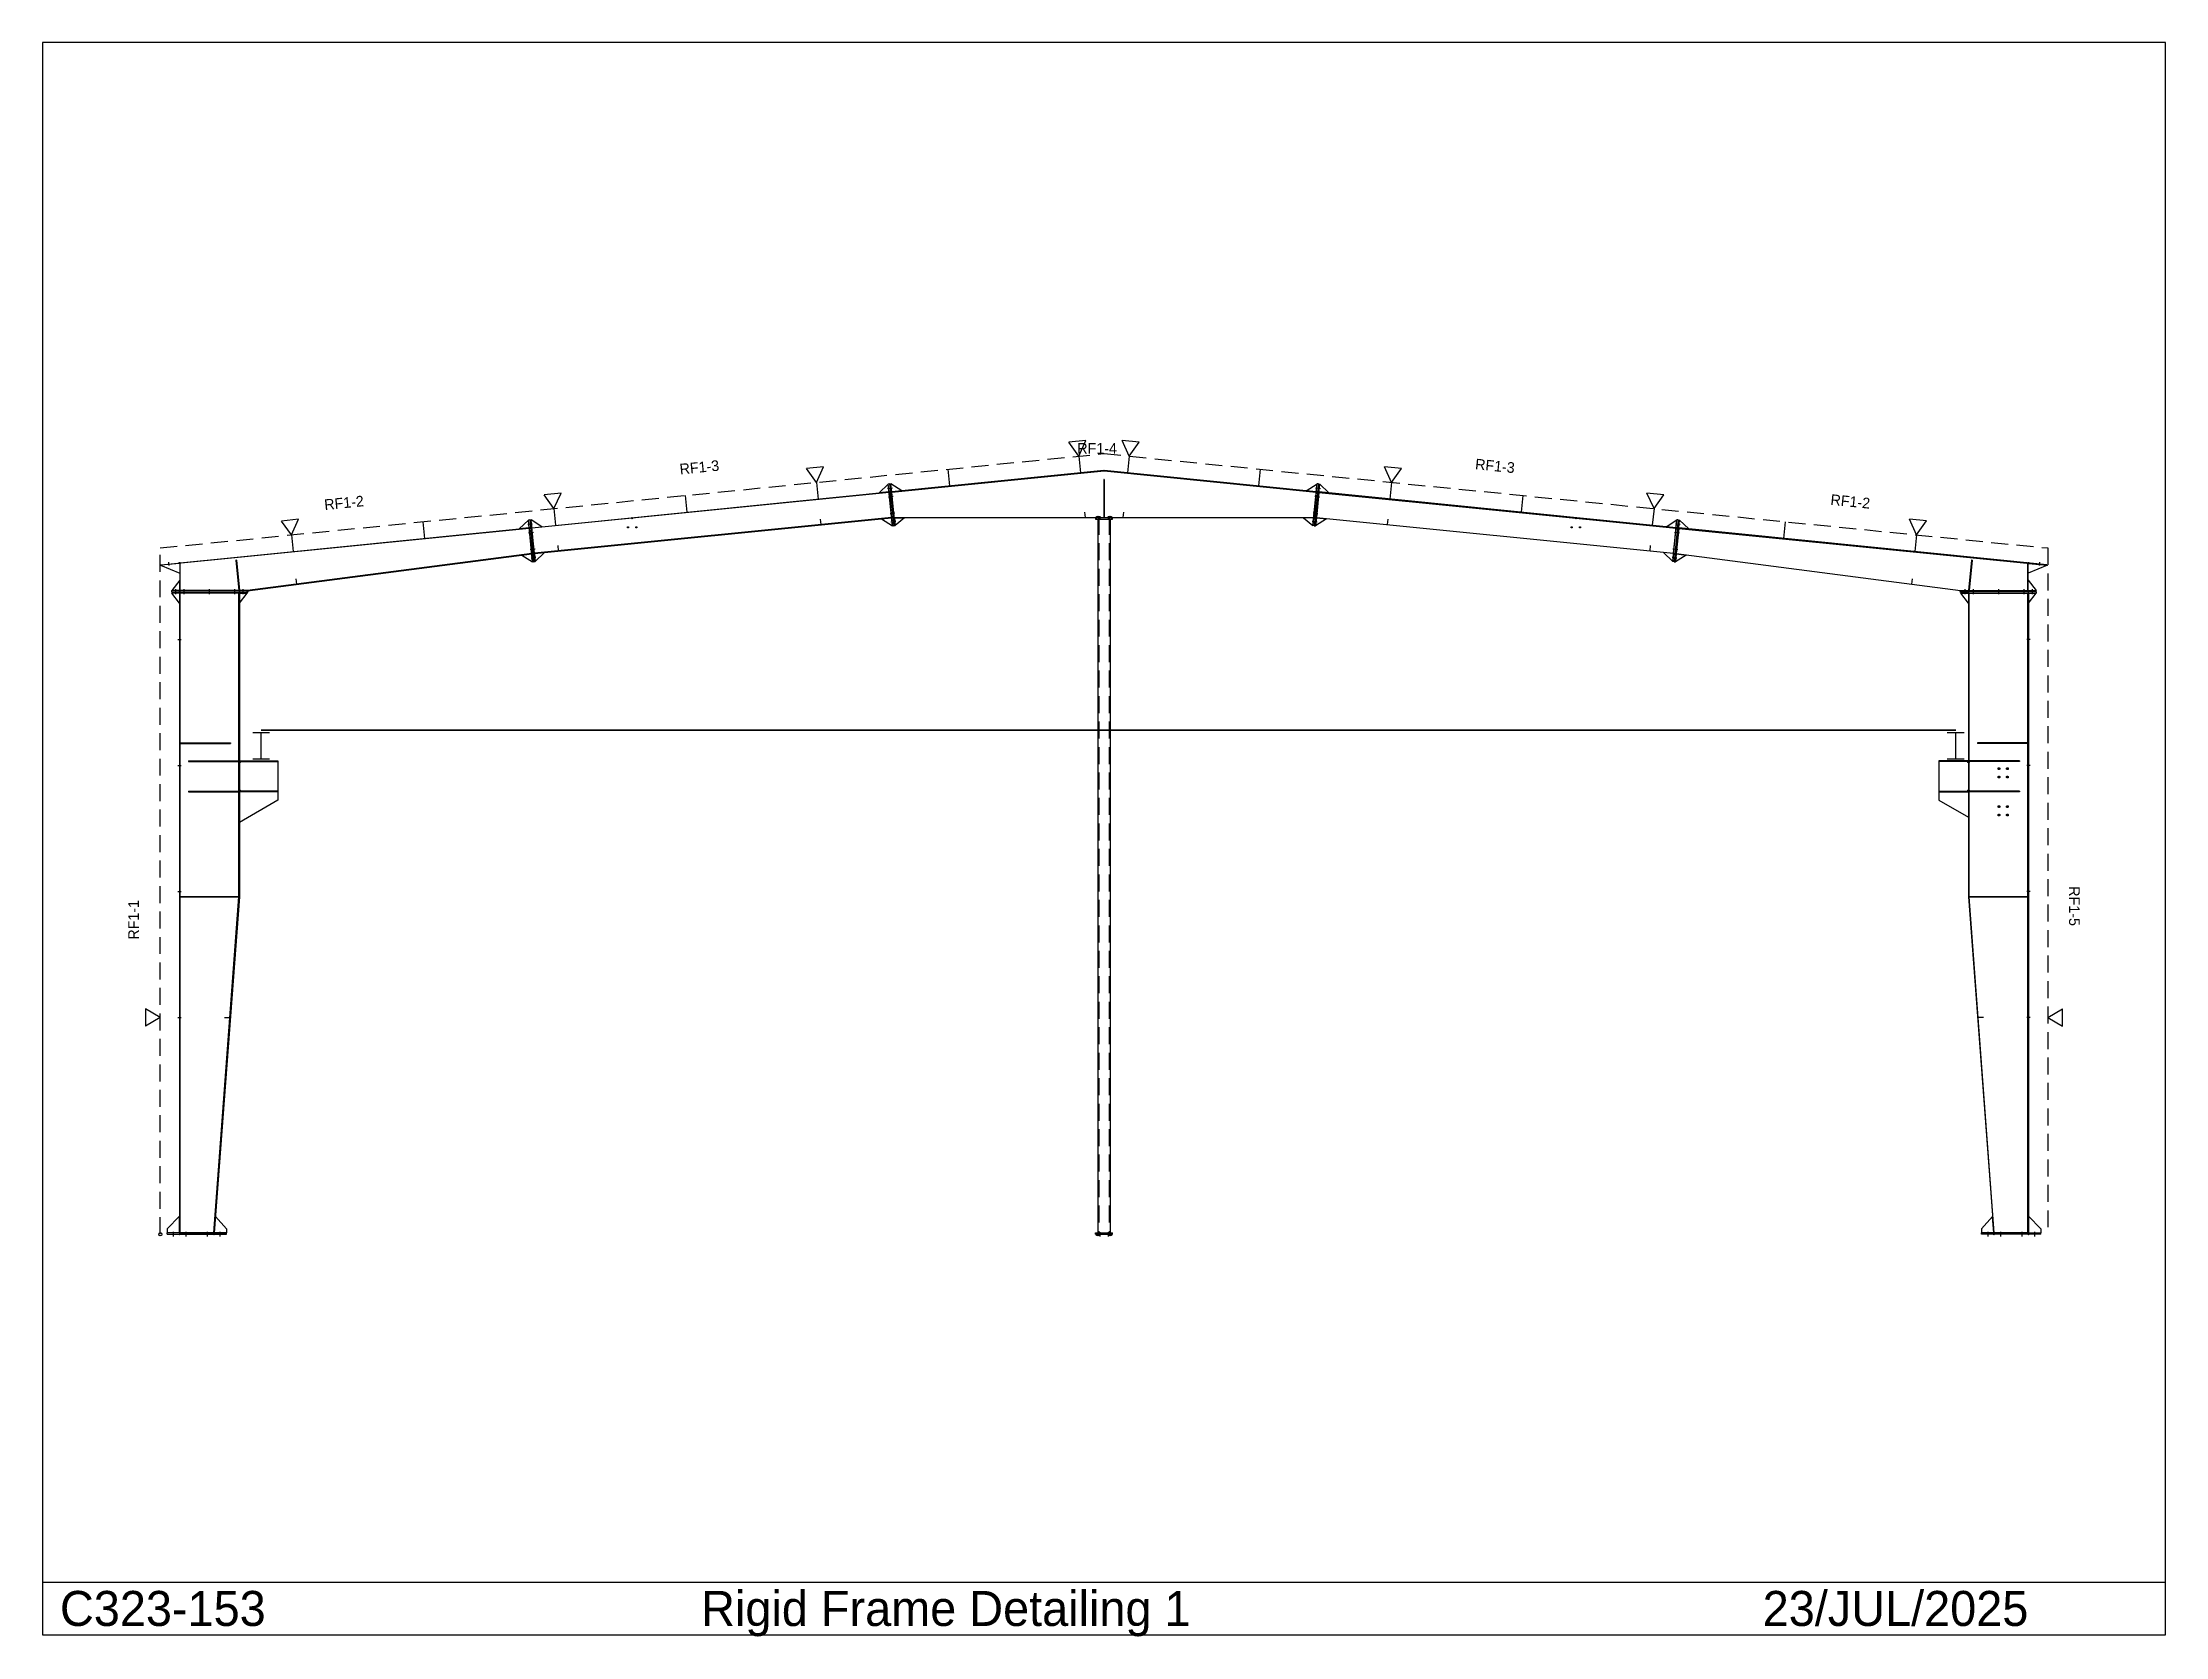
# Model space of a CAD drawing. Extents: x -1403 to 23873, y -4790 to 14189.
import ezdxf

# ---------------------------------------------------------------- set-up
doc = ezdxf.new("R2010")
doc.units = 0
doc.linetypes.add('CONTIN', pattern=[0])
doc.linetypes.add('DASHED', pattern=[303.3, 202.2, -101.1])
doc.layers.get('0').update_dxf_attribs({"linetype": 'CONTIN'})
for name, color, linetype in [('1', 7, 'CONTIN'), ('16', 7, 'CONTIN'), ('17', 7, 'CONTIN'), ('3', 7, 'CONTIN'), ('5', 5, 'DASHED'), ('8', 5, 'DASHED')]:
    doc.layers.add(name, color=color, linetype=linetype)

msp = doc.modelspace()

# ---------------------------------------------------------------- linework, layer by layer
for p, q in [((23872.9, 14188.517), (-1402.9, 14188.517)), ((-1402.9, 14188.517), (-1402.9, -4768.333)), ((23872.9, -4768.333), (23872.9, 14188.517)), ((-1402.9, -4142.757), (23872.9, -4142.757)), ((-1402.9, -4768.333), (23872.9, -4768.333))]:
    msp.add_line(p, q)
at = {"layer": '1'}
for p, q in [((8556.821, 8824.685), (8666.773, 8931.154)), ((8659.111, 8880.139), (8716.227, 8885.85)), ((8659.111, 8880.139), (8716.227, 8885.85)), ((8682.694, 8932.746), (8666.773, 8931.154)), ((8716.525, 8433.635), (8666.773, 8931.154)), ((8666.773, 8931.154), (8666.773, 8931.154)), ((8676.227, 8836.625), (8666.773, 8931.154)), ((8682.694, 8932.746), (8698.614, 8934.338)), ((8682.694, 8932.746), (8732.446, 8435.227)), ((8682.694, 8932.746), (8732.446, 8435.227)), ((8748.366, 8436.819), (8698.614, 8934.338)), ((8827.472, 8851.749), (8698.614, 8934.338)), ((8698.614, 8934.338), (8698.614, 8934.338)), ((8708.067, 8839.81), (8698.614, 8934.338)), ((11234.503, 9092.452), (8708.067, 8839.81)), ((8708.067, 8839.81), (8827.472, 8851.749)), ((8708.565, 8834.834), (11235, 9087.478)), ((8708.565, 8834.834), (11235, 9087.478)), ((11232, 8984.73), (11232, 8534.73)), ((11238, 8984.73), (11232, 8984.73)), ((11232, 8984.73), (11232, 8534.73)), ((11238, 8984.73), (11232, 8984.73)), ((11235, 9087.478), (11234.503, 9092.452)), ((11235, 9087.478), (11235.498, 9092.452)), ((11235, 9087.478), (13761.4, 8834.837)), ((11235, 9087.478), (13761.4, 8834.837)), ((13761.897, 8839.812), (11235.498, 9092.452)), ((11238, 8984.73), (11238, 8534.73)), ((11238, 8984.73), (11238, 8534.73)), ((13642.492, 8851.753), (13771.35, 8934.342)), ((13761.897, 8839.812), (13642.492, 8851.753)), ((13721.6, 8436.82), (13771.35, 8934.342)), ((13787.27, 8932.749), (13737.52, 8435.229)), ((13787.27, 8932.749), (13737.52, 8435.229)), ((13753.439, 8433.637), (13803.189, 8931.157)), ((13753.737, 8885.853), (13810.853, 8880.142)), ((13753.737, 8885.853), (13810.853, 8880.142)), ((13761.897, 8839.812), (13771.35, 8934.342)), ((13787.27, 8932.749), (13771.35, 8934.342)), ((13771.35, 8934.342), (13771.35, 8934.342)), ((13787.27, 8932.749), (13803.189, 8931.157)), ((13793.737, 8836.628), (13803.189, 8931.157)), ((13913.143, 8824.688), (13803.189, 8931.157)), ((13803.189, 8931.157), (13803.189, 8931.157)), ((4424.333, 8411.436), (8676.227, 8836.625)), ((8676.724, 8831.65), (4424.831, 8406.46)), ((8676.724, 8831.65), (4424.831, 8406.46)), ((8676.227, 8836.625), (8556.821, 8824.685)), ((8669.062, 8780.635), (8726.178, 8786.347)), ((8669.062, 8780.635), (8726.178, 8786.347)), ((8676.724, 8831.65), (8676.227, 8836.625)), ((8676.724, 8831.65), (8706.574, 8533.139)), ((8708.565, 8834.834), (8708.067, 8839.81)), ((8738.575, 8534.73), (8708.565, 8834.834)), ((13761.4, 8834.837), (13731.39, 8534.73)), ((13743.787, 8786.349), (13800.903, 8780.638)), ((13743.787, 8786.349), (13800.903, 8780.638)), ((13761.4, 8834.837), (13761.897, 8839.812)), ((13793.24, 8831.653), (13763.389, 8533.142)), ((13793.24, 8831.653), (13793.737, 8836.628)), ((13793.24, 8831.653), (18045.135, 8406.464)), ((13793.24, 8831.653), (18045.135, 8406.464)), ((18045.633, 8411.439), (13793.737, 8836.628)), ((13793.737, 8836.628), (13913.143, 8824.688)), ((10, 7970.002), (4392.492, 8408.251)), ((4392.989, 8403.276), (10.498, 7965.027)), ((4392.989, 8403.276), (236, 7987.578)), ((4273.087, 8396.311), (4383.039, 8502.78)), ((4392.492, 8408.251), (4273.087, 8396.311)), ((4375.377, 8451.765), (4432.492, 8457.476)), ((4375.377, 8451.765), (4432.492, 8457.476)), ((4398.959, 8504.372), (4383.039, 8502.78)), ((4432.791, 8005.261), (4383.039, 8502.78)), ((4383.039, 8502.78), (4383.039, 8502.78)), ((4392.492, 8408.251), (4383.039, 8502.78)), ((4385.328, 8352.262), (4442.443, 8357.973)), ((4385.328, 8352.262), (4442.443, 8357.973)), ((4392.989, 8403.276), (4392.492, 8408.251)), ((4392.989, 8403.276), (4422.887, 8104.298)), ((4398.959, 8504.372), (4414.88, 8505.965)), ((4398.959, 8504.372), (4448.712, 8006.853)), ((4398.959, 8504.372), (4448.712, 8006.853)), ((4464.632, 8008.445), (4414.88, 8505.965)), ((4543.737, 8423.376), (4414.88, 8505.965)), ((4414.88, 8505.965), (4414.88, 8505.965)), ((4424.333, 8411.436), (4414.88, 8505.965)), ((4424.333, 8411.436), (4543.737, 8423.376)), ((4424.831, 8406.46), (4424.333, 8411.436)), ((4454.682, 8107.949), (4424.831, 8406.46)), ((8706.574, 8533.139), (4454.682, 8107.949)), ((8706.574, 8533.139), (4454.682, 8107.949)), ((4455.18, 8102.974), (8707.072, 8528.164)), ((8707.072, 8528.164), (8587.668, 8516.224)), ((8587.668, 8516.224), (8716.525, 8433.635)), ((8688.963, 8581.627), (8746.078, 8587.339)), ((8688.963, 8581.627), (8746.078, 8587.339)), ((8698.913, 8482.124), (8756.029, 8487.835)), ((8698.913, 8482.124), (8756.029, 8487.835)), ((8706.574, 8533.139), (8707.072, 8528.164)), ((8707.072, 8528.164), (8716.525, 8433.635)), ((8732.446, 8435.227), (8716.525, 8433.635)), ((8716.525, 8433.635), (8716.525, 8433.635)), ((8732.446, 8435.227), (8748.366, 8436.819)), ((8738.575, 8534.73), (13731.39, 8534.73)), ((8739.075, 8534.73), (13730.889, 8534.73)), ((8739.075, 8534.73), (8739.075, 8529.731)), ((13730.889, 8529.731), (8739.075, 8529.731)), ((8739.076, 8529.731), (8859.675, 8529.731)), ((8739.076, 8529.731), (8748.366, 8436.819)), ((8859.675, 8529.731), (8748.366, 8436.819)), ((8748.366, 8436.819), (8748.366, 8436.819)), ((11135, 8529.73), (11135, 8513.73)), ((11135, 8513.73), (11335, 8513.73)), ((11160, 8513.73), (11160, 16)), ((11238, 8534.73), (11232, 8534.73)), ((11238, 8534.73), (11232, 8534.73)), ((11310, 8513.73), (11310, 16)), ((11335, 8513.73), (11335, 8529.73)), ((13730.891, 8529.731), (13610.292, 8529.731)), ((13610.292, 8529.731), (13721.6, 8436.82)), ((13713.937, 8487.838), (13771.053, 8482.126)), ((13713.937, 8487.838), (13771.053, 8482.126)), ((13730.891, 8529.731), (13721.6, 8436.82)), ((13737.52, 8435.229), (13721.6, 8436.82)), ((13721.6, 8436.82), (13721.6, 8436.82)), ((13723.886, 8587.342), (13781.002, 8581.63)), ((13723.886, 8587.342), (13781.002, 8581.63)), ((13730.889, 8534.73), (13730.889, 8529.731)), ((13737.52, 8435.229), (13753.439, 8433.637)), ((13762.892, 8528.167), (13753.439, 8433.637)), ((13882.297, 8516.227), (13753.439, 8433.637)), ((13753.439, 8433.637), (13753.439, 8433.637)), ((13763.389, 8533.142), (13762.892, 8528.167)), ((18014.787, 8102.978), (13762.892, 8528.167)), ((13762.892, 8528.167), (13882.297, 8516.227)), ((13763.389, 8533.142), (18015.285, 8107.953)), ((13763.389, 8533.142), (18015.285, 8107.953)), ((17926.229, 8423.38), (18055.086, 8505.969)), ((18045.633, 8411.439), (17926.229, 8423.38)), ((18005.334, 8008.449), (18055.086, 8505.969)), ((18015.285, 8107.953), (18045.135, 8406.464)), ((18071.006, 8504.376), (18021.254, 8006.857)), ((18071.006, 8504.376), (18021.254, 8006.857)), ((18027.523, 8357.976), (18084.639, 8352.265)), ((18027.523, 8357.976), (18084.639, 8352.265)), ((18037.174, 8005.265), (18086.926, 8502.784)), ((18037.473, 8457.479), (18094.588, 8451.769)), ((18037.473, 8457.479), (18094.588, 8451.769)), ((18045.135, 8406.464), (18045.633, 8411.439)), ((18045.633, 8411.439), (18055.086, 8505.969)), ((18076.975, 8403.28), (18047.078, 8104.302)), ((18071.006, 8504.376), (18055.086, 8505.969)), ((18055.086, 8505.969), (18055.086, 8505.969)), ((18071.006, 8504.376), (18086.926, 8502.784)), ((18076.975, 8403.28), (18077.473, 8408.255)), ((18076.975, 8403.28), (22234, 7987.578)), ((18076.975, 8403.28), (22459.504, 7965.027)), ((18077.473, 8408.255), (18086.926, 8502.784)), ((22460, 7970.002), (18077.473, 8408.255)), ((18077.473, 8408.255), (18196.879, 8396.314)), ((18196.879, 8396.314), (18086.926, 8502.784)), ((18086.926, 8502.784), (18086.926, 8502.784)), ((4422.887, 8104.298), (1039, 7665.382)), ((4422.742, 8104.279), (1039, 7665.382)), ((1039.643, 7660.424), (4423.385, 8099.32)), ((4423.385, 8099.32), (4304.331, 8083.878)), ((4405.229, 8153.253), (4462.343, 8158.965)), ((4405.229, 8153.253), (4462.343, 8158.965)), ((4422.742, 8104.279), (4423.385, 8099.32)), ((4423.385, 8099.32), (4432.791, 8005.261)), ((4454.682, 8107.949), (4454.682, 8107.949)), ((4454.682, 8107.949), (4455.18, 8102.974)), ((4455.18, 8102.974), (4574.584, 8114.915)), ((4455.18, 8102.974), (4464.632, 8008.445)), ((4574.584, 8114.915), (4464.632, 8008.445)), ((18014.787, 8102.978), (17895.381, 8114.918)), ((17895.381, 8114.918), (18005.334, 8008.449)), ((18014.787, 8102.978), (18005.334, 8008.449)), ((18007.621, 8158.969), (18064.738, 8153.257)), ((18007.621, 8158.969), (18064.738, 8153.257)), ((18015.285, 8107.953), (18014.787, 8102.978)), ((18015.285, 8107.953), (18015.285, 8107.953)), ((18046.58, 8099.324), (18037.174, 8005.265)), ((18047.225, 8104.283), (18046.58, 8099.324)), ((21430.357, 7660.424), (18046.58, 8099.324)), ((18046.58, 8099.324), (18165.635, 8083.882)), ((18047.078, 8104.302), (21431, 7665.382)), ((18047.225, 8104.283), (21431, 7665.382)), ((231, 7987.078), (1, 7964.077)), ((1, 7964.077), (231, 7872.078)), ((10.498, 7965.027), (10, 7970.002)), ((236, 7987.078), (231, 7987.078)), ((231, 7987.078), (231, 7665.382)), ((236, 7665.382), (236, 7987.578)), ((236, 7665.382), (236, 7987.078)), ((906.163, 8023.894), (900.193, 8023.297)), ((906.163, 8023.894), (900.193, 8023.297)), ((900.193, 8023.297), (936.015, 7665.084)), ((900.193, 8023.297), (936.015, 7665.084)), ((906.163, 8023.894), (941.985, 7665.681)), ((906.163, 8023.894), (941.985, 7665.681)), ((4304.331, 8083.878), (4432.791, 8005.261)), ((4415.179, 8053.75), (4472.294, 8059.461)), ((4415.179, 8053.75), (4472.294, 8059.461)), ((4448.712, 8006.853), (4432.791, 8005.261)), ((4432.791, 8005.261), (4432.791, 8005.261)), ((4448.712, 8006.853), (4464.632, 8008.445)), ((4464.632, 8008.445), (4464.632, 8008.445)), ((17997.672, 8059.464), (18054.787, 8053.753)), ((17997.672, 8059.464), (18054.787, 8053.753)), ((18021.254, 8006.857), (18005.334, 8008.449)), ((18005.334, 8008.449), (18005.334, 8008.449)), ((18021.254, 8006.857), (18037.174, 8005.265)), ((18165.635, 8083.882), (18037.174, 8005.265)), ((18037.174, 8005.265), (18037.174, 8005.265)), ((21563.836, 8023.894), (21528.014, 7665.681)), ((21563.836, 8023.894), (21528.014, 7665.681)), ((21569.807, 8023.297), (21533.986, 7665.084)), ((21569.807, 8023.297), (21533.986, 7665.084)), ((21569.807, 8023.297), (21563.836, 8023.894)), ((21569.807, 8023.297), (21563.836, 8023.894)), ((22234, 7665.382), (22234, 7987.578)), ((22234, 7987.078), (22234, 7665.382)), ((22234, 7987.078), (22239, 7987.078)), ((22239, 7665.382), (22239, 7987.078)), ((22239, 7987.078), (22469, 7964.077)), ((22469, 7964.077), (22239, 7872.078)), ((22459.504, 7965.027), (22460, 7970.002)), ((231, 7785.382), (136, 7665.382)), ((1036, 7665.382), (136, 7665.382)), ((136, 7649.383), (136, 7665.382)), ((136, 7665.382), (136, 7665.382)), ((231, 7665.382), (136, 7665.382)), ((136, 7649.383), (1036, 7649.383)), ((136, 7649.383), (136, 7633.383)), ((136, 7649.383), (1036, 7649.383)), ((1036, 7633.383), (136, 7633.383)), ((230, 7513.383), (136, 7633.383)), ((136, 7633.383), (136, 7633.383)), ((230, 7633.383), (136, 7633.383)), ((186, 7620.683), (186, 7678.083)), ((186, 7620.683), (186, 7678.083)), ((236, 7633.383), (230, 7633.383)), ((230, 7633.383), (230, 16)), ((230, 7633.383), (230, 7513.383)), ((231, 7665.382), (231, 7785.382)), ((236, 7665.382), (231, 7665.382)), ((1039, 7665.382), (236, 7665.382)), ((936, 7633.383), (236, 7633.383)), ((236, 4016), (236, 7633.383)), ((236, 16), (236, 7633.383)), ((286, 7620.683), (286, 7678.083)), ((286, 7620.683), (286, 7678.083)), ((586, 7620.683), (586, 7678.083)), ((586, 7620.683), (586, 7678.083)), ((886, 7620.683), (886, 7678.083)), ((886, 7620.683), (886, 7678.083)), ((936, 4016), (936, 7633.383)), ((936, 7633.383), (936, 7633.383)), ((936, 4016), (936, 7633.383)), ((936, 7633.383), (942, 7633.383)), ((941.985, 7665.681), (936.015, 7665.084)), ((941.985, 7665.681), (936.015, 7665.084)), ((942, 7633.383), (942, 4016)), ((942, 7633.383), (942, 7513.383)), ((942, 7513.383), (1036, 7633.383)), ((942, 7633.383), (1036, 7633.383)), ((986, 7620.683), (986, 7678.083)), ((986, 7620.683), (986, 7678.083)), ((1036, 7649.383), (1036, 7665.382)), ((1036, 7649.383), (1036, 7633.383)), ((1036, 7633.383), (1036, 7633.383)), ((1039, 7665.382), (1039.643, 7660.424)), ((21431, 7665.382), (21430.357, 7660.424)), ((21431, 7665.382), (22234, 7665.382)), ((21434, 7649.383), (21434, 7665.382)), ((21434, 7665.382), (22334, 7665.382)), ((22334, 7649.383), (21434, 7649.383)), ((22334, 7649.383), (21434, 7649.383)), ((21434, 7649.383), (21434, 7633.383)), ((21434, 7633.383), (22334, 7633.383)), ((21528, 7513.383), (21434, 7633.383)), ((21434, 7633.383), (21434, 7633.383)), ((21528, 7633.383), (21434, 7633.383)), ((21484.002, 7678.083), (21484.002, 7620.683)), ((21484.002, 7678.083), (21484.002, 7620.683)), ((21534, 7633.383), (21528, 7633.383)), ((21528, 7633.383), (21528, 4016)), ((21528, 7633.383), (21528, 7513.383)), ((21533.986, 7665.084), (21528.014, 7665.681)), ((21533.986, 7665.084), (21528.014, 7665.681)), ((21534, 4016), (21534, 7633.383)), ((21534, 7633.383), (21534, 7633.383)), ((21534, 7633.383), (22234, 7633.383)), ((21534, 4016), (21534, 7633.383)), ((21584, 7678.083), (21584, 7620.683)), ((21584, 7678.083), (21584, 7620.683)), ((21884, 7678.083), (21884, 7620.683)), ((21884, 7678.083), (21884, 7620.683)), ((22184, 7678.083), (22184, 7620.683)), ((22184, 7678.083), (22184, 7620.683)), ((22234, 7665.382), (22239, 7665.382)), ((22234, 4016), (22234, 7633.383)), ((22234, 16), (22234, 7633.383)), ((22234, 7633.383), (22240, 7633.383)), ((22239, 7665.382), (22239, 7785.382)), ((22239, 7785.382), (22334, 7665.382)), ((22239, 7665.382), (22334, 7665.382)), ((22240, 7633.383), (22240, 16)), ((22240, 7633.383), (22240, 7513.383)), ((22240, 7513.383), (22334, 7633.383)), ((22240, 7633.383), (22334, 7633.383)), ((22284, 7678.083), (22284, 7620.683)), ((22284, 7678.083), (22284, 7620.683)), ((22334, 7649.383), (22334, 7665.382)), ((22334, 7665.382), (22334, 7665.382)), ((22334, 7649.383), (22334, 7633.383)), ((22334, 7633.383), (22334, 7633.383)), ((236, 5850), (836, 5850)), ((236, 5850), (236, 5844)), ((236, 5850), (836, 5850)), ((236, 5850), (236, 5844)), ((236, 5844), (836, 5844)), ((236, 5844), (836, 5844)), ((836, 5850), (836, 5844)), ((836, 5850), (836, 5844)), ((22234, 5850), (21634, 5850)), ((21634, 5850), (21634, 5844)), ((22234, 5850), (21634, 5850)), ((21634, 5850), (21634, 5844)), ((22234, 5844), (21634, 5844)), ((22234, 5844), (21634, 5844)), ((22234, 5850), (22234, 5844)), ((22234, 5850), (22234, 5844)), ((336, 5634), (936, 5634)), ((336, 5634), (336, 5628)), ((336, 5634), (936, 5634)), ((336, 5634), (336, 5628)), ((336, 5628), (936, 5628)), ((336, 5628), (936, 5628)), ((936, 5634), (936, 5628)), ((936, 5634), (936, 5628)), ((942, 5634), (1400, 5634)), ((942, 5634), (1400, 5634)), ((942, 5626), (1400, 5626)), ((942, 5626), (1400, 5626)), ((1400, 5634), (1400, 5268)), ((1400, 5634), (1400, 5268)), ((21528, 5634), (21175, 5634)), ((21175, 5634), (21175, 5268)), ((21528, 5634), (21175, 5634)), ((21175, 5634), (21175, 5268)), ((21528, 5626), (21175, 5626)), ((21528, 5626), (21175, 5626)), ((22134, 5634), (21534, 5634)), ((21534, 5634), (21534, 5628)), ((22134, 5634), (21534, 5634)), ((21534, 5634), (21534, 5628)), ((22134, 5628), (21534, 5628)), ((22134, 5628), (21534, 5628)), ((22134, 5634), (22134, 5628)), ((22134, 5634), (22134, 5628)), ((336, 5274), (936, 5274)), ((336, 5274), (336, 5268)), ((336, 5274), (936, 5274)), ((336, 5274), (336, 5268)), ((336, 5268), (936, 5268)), ((336, 5268), (936, 5268)), ((936, 5274), (936, 5268)), ((936, 5274), (936, 5268)), ((1400, 5276), (942, 5276)), ((1400, 5276), (942, 5276)), ((1400, 5268), (942, 5268)), ((1400, 5268), (942, 5268)), ((1400, 5168), (942, 4903.573)), ((1400, 5268), (1400, 5168)), ((21175, 5276), (21528, 5276)), ((21175, 5276), (21528, 5276)), ((21175, 5268), (21528, 5268)), ((21175, 5268), (21175, 5168)), ((21175, 5268), (21528, 5268)), ((21175, 5168), (21528, 4964.195)), ((22134, 5274), (21534, 5274)), ((21534, 5274), (21534, 5268)), ((22134, 5274), (21534, 5274)), ((21534, 5274), (21534, 5268)), ((22134, 5268), (21534, 5268)), ((22134, 5268), (21534, 5268)), ((22134, 5274), (22134, 5268)), ((22134, 5274), (22134, 5268)), ((936, 4016), (236, 4016)), ((236, 16), (236, 4016)), ((236, 4016), (936, 4016)), ((636, 16), (936, 4016)), ((636.034, 16.449), (936, 4016)), ((941.983, 4015.551), (642.017, 16)), ((936, 4016), (936, 4016)), ((936, 4016), (941.983, 4015.551)), ((936, 4016), (942, 4016)), ((21534, 4016), (21528, 4016)), ((21534, 4016), (21528.018, 4015.551)), ((21528.018, 4015.551), (21827.984, 16)), ((21834, 16), (21534, 4016)), ((21534, 4016), (21534, 4016)), ((21534, 4016), (22234, 4016)), ((22234, 4016), (21534, 4016)), ((21833.967, 16.449), (21534, 4016)), ((22234, 16), (22234, 4016)), ((230, 213), (83, 66)), ((83, 66), (83, 16)), ((787.808, 16), (83, 16)), ((83, 0), (83, 16)), ((230, 16), (83, 16)), ((83, 0), (787.808, 0)), ((158, -28.7), (158, 28.7)), ((230, 16), (230, 213)), ((236, 16), (230, 16)), ((236, 16), (636, 16)), ((308, -28.7), (308, 28.7)), ((562.808, -28.7), (562.808, 28.7)), ((636.034, 16.449), (642.017, 16)), ((642.017, 16), (656.701, 211.792)), ((642.017, 16), (787.808, 16)), ((656.701, 211.792), (787.808, 66)), ((712.808, -28.7), (712.808, 28.7)), ((787.808, 66), (787.808, 16)), ((787.808, 0), (787.808, 16)), ((11135, 16), (11335, 16)), ((11135, 0), (11135, 16)), ((11135, 0), (11335, 0)), ((11185, 25.4), (11185, -25.4)), ((11285, 25.4), (11285, -25.4)), ((11335, 0), (11335, 16)), ((21813.299, 211.791), (21682.193, 66)), ((21682.193, 66), (21682.193, 16)), ((21682.193, 0), (21682.193, 16)), ((21682.193, 16), (22387, 16)), ((21827.984, 16), (21682.193, 16)), ((22387, 0), (21682.193, 0)), ((21757.193, 28.7), (21757.193, -28.7)), ((21827.984, 16), (21813.299, 211.791)), ((21833.967, 16.449), (21827.984, 16)), ((22234, 16), (21834, 16)), ((21907.193, 28.7), (21907.193, -28.7)), ((22162, 28.7), (22162, -28.7)), ((22234, 16), (22240, 16)), ((22240, 16), (22240, 213)), ((22240, 213), (22387, 66)), ((22240, 16), (22387, 16)), ((22312, 28.7), (22312, -28.7)), ((22387, 66), (22387, 16)), ((22387, 0), (22387, 16))]:
    msp.add_line(p, q, dxfattribs=at)
for centre, radius in [((8692.146, 8838.217), 6.35), ((8692.146, 8838.217), 6.35), ((13777.817, 8838.22), 6.35), ((13777.817, 8838.22), 6.35), ((4408.412, 8409.843), 6.35), ((4408.412, 8409.843), 6.35), ((5567.459, 8415), 7), ((5567.459, 8415), 7), ((5617.459, 8525.723), 7), ((5617.459, 8525.723), 7), ((5667.459, 8415), 7), ((5667.459, 8415), 7), ((8722.993, 8529.756), 6.35), ((8722.995, 8529.731), 6.35), ((11160, 8529.73), 19.05), ((11310, 8529.73), 19.05), ((13746.969, 8529.731), 6.35), ((13746.972, 8529.759), 6.35), ((16802.533, 8415), 7), ((16802.533, 8415), 7), ((16852.533, 8525.723), 7), ((16852.533, 8525.723), 7), ((16902.533, 8415), 7), ((16902.533, 8415), 7), ((18061.553, 8409.847), 6.35), ((18061.553, 8409.847), 6.35), ((4439.259, 8101.382), 6.35), ((4439.259, 8101.38), 6.35), ((18030.707, 8101.386), 6.35), ((18030.707, 8101.384), 6.35), ((231, 7992.103), 6.35), ((22239, 7992.103), 6.35), ((230, 7649.383), 6.35), ((231, 7649.383), 6.35), ((942, 7649.383), 6.35), ((1036, 7649.383), 6.35), ((21434, 7649.383), 6.35), ((21528, 7649.383), 6.35), ((22239, 7649.383), 6.35), ((22240, 7649.383), 6.35), ((942, 5626), 12.7), ((21528, 5626), 12.7), ((942, 5276), 12.7), ((21528, 5276), 12.7), ((0, 0), 19.05), ((230, 0), 6.35), ((640.817, 0), 6.35), ((11160, 0), 19.05), ((11310, 0), 19.05), ((21829.184, 0), 6.35), ((22240, 0), 6.35)]:
    msp.add_circle(centre, radius, dxfattribs=at)
at = {"layer": '17'}
for p, q in [((8685.797, 8838.217), (8698.497, 8838.217)), ((8685.797, 8838.217), (8698.497, 8838.217)), ((8685.797, 8838.217), (8698.497, 8838.217)), ((8685.797, 8838.217), (8698.497, 8838.217)), ((8692.146, 8831.867), (8692.146, 8844.567)), ((8692.146, 8831.867), (8692.146, 8844.567)), ((8692.146, 8831.867), (8692.146, 8844.567)), ((8692.146, 8831.867), (8692.146, 8844.567)), ((13771.468, 8838.22), (13784.168, 8838.22)), ((13771.468, 8838.22), (13784.168, 8838.22)), ((13771.468, 8838.22), (13784.168, 8838.22)), ((13771.468, 8838.22), (13784.168, 8838.22)), ((13777.817, 8831.87), (13777.817, 8844.57)), ((13777.817, 8831.87), (13777.817, 8844.57)), ((13777.817, 8831.87), (13777.817, 8844.57)), ((13777.817, 8831.87), (13777.817, 8844.57)), ((4402.062, 8409.843), (4414.762, 8409.843)), ((4402.062, 8409.843), (4414.762, 8409.843)), ((4402.062, 8409.843), (4414.762, 8409.843)), ((4402.062, 8409.843), (4414.762, 8409.843)), ((4408.412, 8403.493), (4408.412, 8416.193)), ((4408.412, 8403.493), (4408.412, 8416.193)), ((4408.412, 8403.493), (4408.412, 8416.193)), ((4408.412, 8403.493), (4408.412, 8416.193)), ((8716.643, 8529.756), (8729.343, 8529.756)), ((8716.643, 8529.756), (8729.343, 8529.756)), ((8716.646, 8529.731), (8729.346, 8529.731)), ((8716.646, 8529.731), (8729.346, 8529.731)), ((8722.993, 8523.406), (8722.993, 8536.106)), ((8722.993, 8523.406), (8722.993, 8536.106)), ((8722.995, 8523.381), (8722.995, 8536.081)), ((8722.995, 8523.381), (8722.995, 8536.081)), ((13740.618, 8529.731), (13753.318, 8529.731)), ((13740.618, 8529.731), (13753.318, 8529.731)), ((13740.621, 8529.759), (13753.321, 8529.759)), ((13740.621, 8529.759), (13753.321, 8529.759)), ((13746.969, 8523.381), (13746.969, 8536.081)), ((13746.969, 8523.381), (13746.969, 8536.081)), ((13746.972, 8523.409), (13746.972, 8536.109)), ((13746.972, 8523.409), (13746.972, 8536.109)), ((18055.203, 8409.847), (18067.902, 8409.847)), ((18055.203, 8409.847), (18067.902, 8409.847)), ((18055.203, 8409.847), (18067.902, 8409.847)), ((18055.203, 8409.847), (18067.902, 8409.847)), ((18061.553, 8403.497), (18061.553, 8416.197)), ((18061.553, 8403.497), (18061.553, 8416.197)), ((18061.553, 8403.497), (18061.553, 8416.197)), ((18061.553, 8403.497), (18061.553, 8416.197)), ((4432.909, 8101.382), (4445.609, 8101.382)), ((4432.909, 8101.382), (4445.609, 8101.382)), ((4432.909, 8101.38), (4445.609, 8101.38)), ((4432.909, 8101.38), (4445.609, 8101.38)), ((4439.259, 8095.032), (4439.259, 8107.732)), ((4439.259, 8095.032), (4439.259, 8107.732)), ((4439.259, 8095.03), (4439.259, 8107.73)), ((4439.259, 8095.03), (4439.259, 8107.73)), ((18024.357, 8101.386), (18037.057, 8101.386)), ((18024.357, 8101.386), (18037.057, 8101.386)), ((18024.357, 8101.384), (18037.057, 8101.384)), ((18024.357, 8101.384), (18037.057, 8101.384)), ((18030.707, 8095.036), (18030.707, 8107.736)), ((18030.707, 8095.036), (18030.707, 8107.736)), ((18030.707, 8095.034), (18030.707, 8107.734)), ((18030.707, 8095.034), (18030.707, 8107.734)), ((224.65, 7992.103), (237.35, 7992.103)), ((224.65, 7992.103), (237.35, 7992.103)), ((231, 7985.753), (231, 7998.453)), ((231, 7985.753), (231, 7998.453)), ((22232.65, 7992.103), (22245.35, 7992.103)), ((22232.65, 7992.103), (22245.35, 7992.103)), ((22239, 7985.753), (22239, 7998.453)), ((22239, 7985.753), (22239, 7998.453)), ((223.65, 7649.383), (236.35, 7649.383)), ((223.65, 7649.383), (236.35, 7649.383)), ((224.65, 7649.383), (237.35, 7649.383)), ((224.65, 7649.383), (237.35, 7649.383)), ((230, 7643.033), (230, 7655.732)), ((230, 7643.033), (230, 7655.732)), ((231, 7643.033), (231, 7655.732)), ((231, 7643.033), (231, 7655.732)), ((935.65, 7649.383), (948.35, 7649.383)), ((935.65, 7649.383), (948.35, 7649.383)), ((942, 7643.033), (942, 7655.732)), ((942, 7643.033), (942, 7655.732)), ((1029.65, 7649.383), (1042.35, 7649.383)), ((1029.65, 7649.383), (1042.35, 7649.383)), ((1036, 7643.033), (1036, 7655.732)), ((1036, 7643.033), (1036, 7655.732)), ((21427.65, 7649.383), (21440.35, 7649.383)), ((21427.65, 7649.383), (21440.35, 7649.383)), ((21434, 7643.033), (21434, 7655.732)), ((21434, 7643.033), (21434, 7655.732)), ((21521.65, 7649.383), (21534.35, 7649.383)), ((21521.65, 7649.383), (21534.35, 7649.383)), ((21528, 7643.033), (21528, 7655.732)), ((21528, 7643.033), (21528, 7655.732)), ((22232.65, 7649.383), (22245.35, 7649.383)), ((22232.65, 7649.383), (22245.35, 7649.383)), ((22233.65, 7649.383), (22246.35, 7649.383)), ((22233.65, 7649.383), (22246.35, 7649.383)), ((22239, 7643.033), (22239, 7655.732)), ((22239, 7643.033), (22239, 7655.732)), ((22240, 7643.033), (22240, 7655.732)), ((22240, 7643.033), (22240, 7655.732)), ((223.65, 0), (236.35, 0)), ((223.65, 0), (236.35, 0)), ((230, -6.35), (230, 6.35)), ((230, -6.35), (230, 6.35)), ((634.467, 0), (647.167, 0)), ((634.467, 0), (647.167, 0)), ((640.817, -6.35), (640.817, 6.35)), ((640.817, -6.35), (640.817, 6.35)), ((21822.834, 0), (21835.533, 0)), ((21822.834, 0), (21835.533, 0)), ((21829.184, -6.35), (21829.184, 6.35)), ((21829.184, -6.35), (21829.184, 6.35)), ((22233.65, 0), (22246.35, 0)), ((22233.65, 0), (22246.35, 0)), ((22240, -6.35), (22240, 6.35)), ((22240, -6.35), (22240, 6.35))]:
    msp.add_line(p, q, dxfattribs=at)
at = {"layer": '3'}
for p, q in [((11019.983, 9448.884), (10817.748, 9428.567)), ((10936.454, 9263.646), (10817.748, 9428.567)), ((10936.454, 9263.646), (11019.983, 9448.884)), ((11533.512, 9263.649), (11449.814, 9448.812)), ((11652.067, 9428.679), (11449.814, 9448.812)), ((11533.512, 9263.649), (11652.067, 9428.679)), ((7895.269, 9136.412), (7693.033, 9116.096)), ((7811.739, 8951.175), (7693.033, 9116.096)), ((7811.739, 8951.175), (7895.269, 9136.412)), ((14658.228, 8951.178), (14574.53, 9136.34)), ((14776.783, 9116.207), (14574.53, 9136.34)), ((14658.228, 8951.178), (14776.783, 9116.207)), ((4770.553, 8823.94), (4568.317, 8803.625)), ((4687.023, 8638.703), (4568.317, 8803.625)), ((4687.023, 8638.703), (4770.553, 8823.94)), ((17782.941, 8638.706), (17699.244, 8823.868)), ((17901.498, 8803.735), (17699.244, 8823.868)), ((17782.941, 8638.706), (17901.498, 8803.735)), ((1645.837, 8511.469), (1443.602, 8491.153)), ((1562.308, 8326.231), (1443.602, 8491.153)), ((1562.308, 8326.231), (1645.837, 8511.469)), ((20907.656, 8326.234), (20823.959, 8511.396)), ((21026.213, 8491.264), (20823.959, 8511.396)), ((20907.656, 8326.234), (21026.213, 8491.264)), ((1100, 5974.6), (1300, 5974.6)), ((1200, 6000), (1200, 6000)), ((1200, 6000), (21375, 6000)), ((21375, 6000), (1200, 6000)), ((1200, 5659.4), (1200, 5974.6)), ((21275, 5974.6), (21475, 5974.6)), ((21375, 6000), (21375, 6000)), ((21375, 5659.4), (21375, 5974.6)), ((1100, 5659.4), (1300, 5659.4)), ((21275, 5659.4), (21475, 5659.4)), ((0, 2580), (-176.007, 2681.547)), ((-176.007, 2681.547), (-175.915, 2478.294)), ((0, 2580), (-175.915, 2478.294)), ((22470, 2580), (22645.916, 2681.707)), ((22470, 2580), (22646.006, 2478.453)), ((22646.006, 2478.453), (22645.916, 2681.707))]:
    msp.add_line(p, q, dxfattribs=at)
at = {"layer": '5'}
for p, q in [((9374.146, 9107.415), (9394.047, 8908.408)), ((9374.146, 9107.415), (9394.047, 8908.408)), ((10936.454, 9263.646), (10956.355, 9064.639)), ((10936.454, 9263.646), (10956.355, 9064.639)), ((11533.512, 9263.649), (11513.61, 9064.642)), ((11533.512, 9263.649), (11513.61, 9064.642)), ((13095.819, 9107.418), (13075.918, 8908.411)), ((13095.819, 9107.418), (13075.918, 8908.411)), ((7811.739, 8951.175), (7831.64, 8752.167)), ((7811.739, 8951.175), (7831.64, 8752.167)), ((14658.228, 8951.178), (14638.326, 8752.17)), ((14658.228, 8951.178), (14638.326, 8752.17)), ((4687.023, 8638.703), (4706.924, 8439.695)), ((4687.023, 8638.703), (4706.924, 8439.695)), ((6249.431, 8794.943), (6269.332, 8595.937)), ((6249.431, 8794.943), (6269.332, 8595.937)), ((11003.026, 8597.915), (11009.345, 8534.73)), ((11003.026, 8597.915), (11009.345, 8534.73)), ((11466.938, 8597.915), (11460.62, 8534.73)), ((11466.938, 8597.915), (11460.62, 8534.73)), ((16220.535, 8794.946), (16200.634, 8595.939)), ((16220.535, 8794.946), (16200.634, 8595.939)), ((17782.941, 8638.706), (17763.041, 8439.698)), ((17782.941, 8638.706), (17763.041, 8439.698)), ((3124.715, 8482.472), (3144.616, 8283.465)), ((3124.715, 8482.472), (3144.616, 8283.465)), ((7855.67, 8511.865), (7861.988, 8448.681)), ((7855.67, 8511.865), (7861.988, 8448.681)), ((11185, 8547.431), (11185, 8509.331)), ((11285, 8547.431), (11285, 8509.331)), ((14614.297, 8511.868), (14607.978, 8448.684)), ((14614.297, 8511.868), (14607.978, 8448.684)), ((19345.25, 8482.476), (19325.35, 8283.468)), ((19345.25, 8482.476), (19325.35, 8283.468)), ((1562.308, 8326.231), (1582.208, 8127.224)), ((1562.308, 8326.231), (1582.208, 8127.224)), ((4730.955, 8199.393), (4737.273, 8136.208)), ((4730.955, 8199.393), (4737.273, 8136.208)), ((17739.012, 8199.396), (17732.693, 8136.212)), ((17739.012, 8199.396), (17732.693, 8136.212)), ((20907.656, 8326.234), (20887.756, 8127.227)), ((20907.656, 8326.234), (20887.756, 8127.227)), ((97.474, 7999.251), (101.265, 7961.34)), ((22372.525, 7999.251), (22368.734, 7961.34)), ((1614.527, 7804.037), (1620.846, 7740.852)), ((1614.527, 7804.037), (1620.846, 7740.852)), ((20855.439, 7804.042), (20849.121, 7740.857)), ((20855.439, 7804.042), (20849.121, 7740.857)), ((210.6, 7080), (248.7, 7080)), ((22259.4, 7080), (22221.301, 7080)), ((210.6, 5580), (248.7, 5580)), ((22259.4, 5580), (22221.301, 5580)), ((210.6, 4080), (248.7, 4080)), ((22259.4, 4080), (22221.301, 4080)), ((210.6, 2580), (248.7, 2580)), ((764.8, 2580), (828.3, 2580)), ((764.8, 2580), (828.3, 2580)), ((21705.201, 2580), (21641.701, 2580)), ((21705.201, 2580), (21641.701, 2580)), ((22259.4, 2580), (22221.301, 2580))]:
    msp.add_line(p, q, dxfattribs=at)
for centre in [(21890, 5542.8), (21890, 5442.8), (21990, 5542.8), (21990, 5442.8), (21890, 5090.78), (21990, 5090.78), (21890, 4990.78), (21990, 4990.78)]:
    msp.add_circle(centre, 11, dxfattribs=at)
at = {"layer": '8'}
for p, q in [((0, 8170), (11235, 9293.5)), ((11235, 9293.5), (22470, 8170)), ((11172.5, 8529.731), (11172.5, 0)), ((11172.5, 8529.731), (11172.5, 0)), ((11297.5, 8529.731), (11297.5, 0)), ((11297.5, 8529.731), (11297.5, 0)), ((0, 0), (0, 8170)), ((22470, 8170), (22470, 0))]:
    msp.add_line(p, q, dxfattribs=at)

# ---------------------------------------------------------------- texts
for s, p in [('C323-153', (-1194.375, -4664.071)), ('Rigid Frame Detailing 1', (6438.917, -4664.071)), ('23/JUL/2025', (19076.818, -4664.071))]:
    msp.add_text(s, height=417.051).set_placement(p)
at = {"layer": '16'}
msp.add_text('RF1-4', height=127, dxfattribs=at).set_placement((10917.482, 9292.219))
for s, rotation, p in [('RF1-3', 5.711, (6189.181, 9044.185)), ('RF1-3', -5.711, (15648.937, 9107.373)), ('RF1-2', 5.711, (1958.607, 8621.127)), ('RF1-2', -5.711, (19879.527, 8684.314)), ('RF1-5', -90, (22724, 4142.191)), ('RF1-1', 90, (-254, 3507.191))]:
    msp.add_text(s, height=127, rotation=rotation, dxfattribs=at).set_placement(p)

doc.saveas('drawing.dxf')
